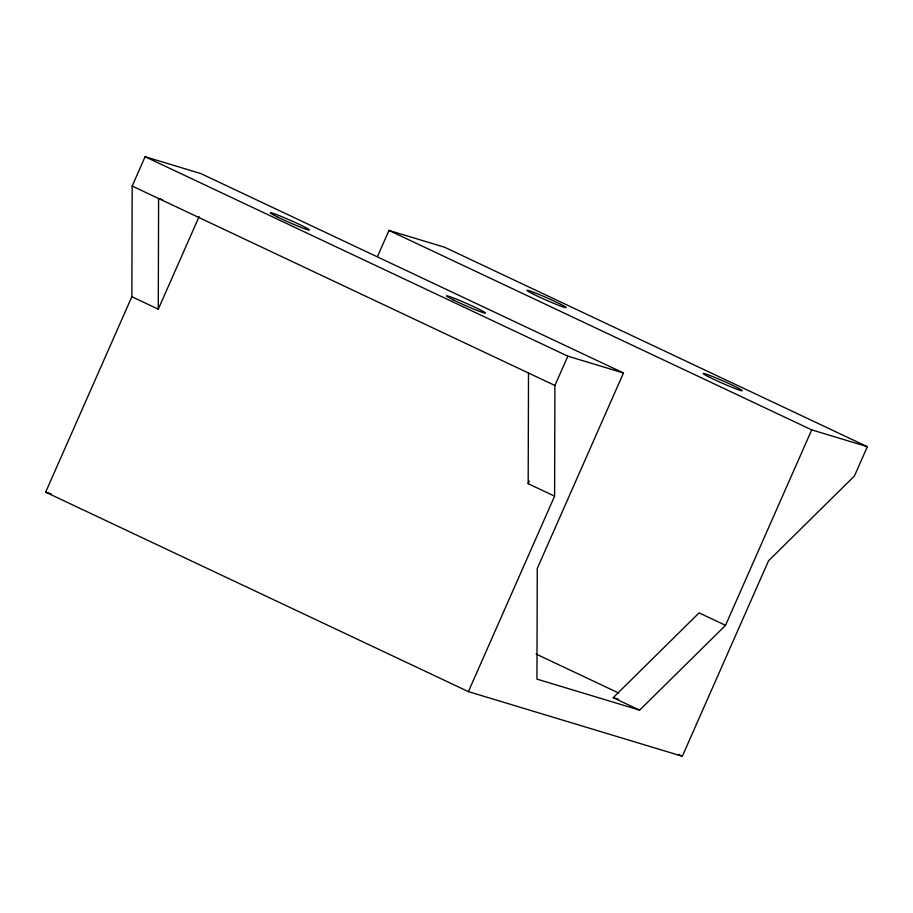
<?xml version="1.0" encoding="UTF-8"?>
<svg xmlns="http://www.w3.org/2000/svg" width="913" height="913" viewBox="0 0 913 913"><rect width="100%" height="100%" fill="white"/><g stroke="black" fill="none" stroke-linecap="round" stroke-linejoin="round"><path stroke-width="1.37" d="M131.86 296.714L132.18 186.047L145.11 156.728L200.734 173.538L623.476 372.983L537.266 568.445L536.947 679.112L639.625 710.143L725.515 625.348L811.725 429.875L867.35 446.685L854.42 476.004L768.529 560.81L682.319 756.272L468.392 691.62L45.65 492.175L131.86 296.714L158.28 309.176L199.091 216.655M158.28 309.176L158.6 198.509L162.617 199.719M468.392 691.62L554.602 496.158L528.182 483.685L528.501 373.029M554.602 496.158L554.921 385.491L567.852 356.173L623.476 372.983M377.491 256.496L388.984 230.43L444.608 247.24L867.35 446.685M528.182 483.685L529.335 481.083M639.625 710.143L613.205 697.68L699.096 612.874L725.515 625.348M45.65 492.175L51.105 493.819M613.205 697.68L618.558 699.29M388.984 230.43L811.725 429.875M145.11 156.728L567.852 356.173M132.18 186.047L554.921 385.491M536.125 654.062L618.615 692.978M678.45 754.446L682.319 756.272M453.122 299.818A21.398 1.198 23.8 0 0 485.18 313.159A21.398 1.198 23.8 0 0 459.547 300.423A21.398 1.198 23.8 0 0 453.122 299.818M276.981 216.712A21.398 1.198 23.8 0 0 309.028 230.065A21.398 1.198 23.8 0 0 283.395 217.317A21.398 1.198 23.8 0 0 276.981 216.712M533.694 294.306A21.398 1.198 23.8 0 0 565.74 307.647A21.398 1.198 23.8 0 0 540.108 294.899A21.398 1.198 23.8 0 0 533.694 294.306M709.835 377.4A21.398 1.198 23.8 0 0 741.881 390.753A21.398 1.198 23.8 0 0 716.249 378.005A21.398 1.198 23.8 0 0 709.835 377.4"/></g></svg>
